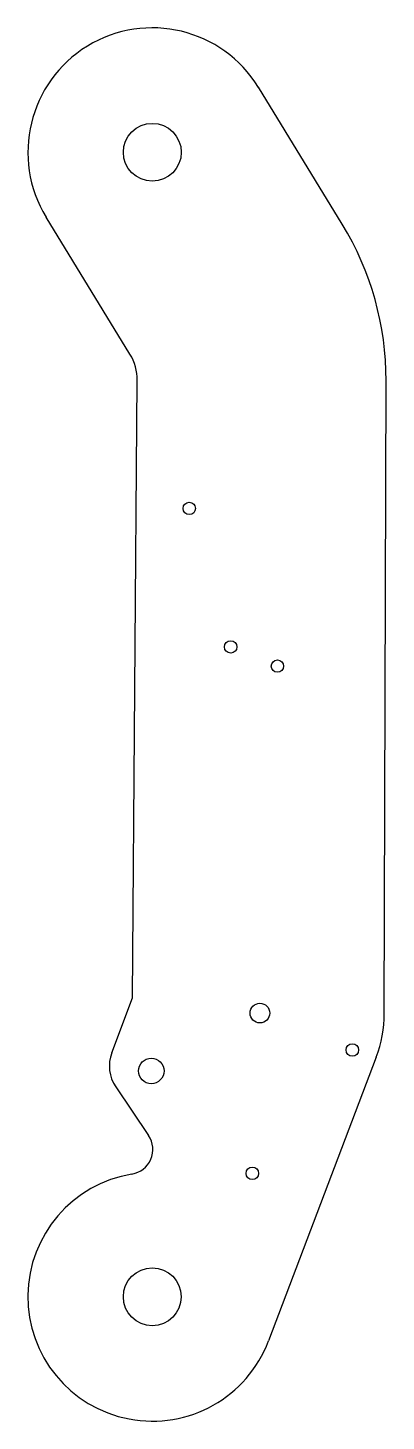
# Model space of a CAD drawing. Header units: millimetres. Extents: x -73 to 110, y -362 to 349.
import ezdxf

# ---------------------------------------------------------------- set-up
doc = ezdxf.new("R2010")
doc.units = ezdxf.units.MM
doc.layers.add('CutProfile', color=7, linetype='CONTINUOUS')

msp = doc.modelspace()

# ---------------------------------------------------------------- linework, layer by layer
at = {"layer": 'CutProfile'}
for p, q in [((87.72, 249.13), (44.97, 318.99)), ((-20.61, 182.84), (-63.36, 252.7)), ((-19.26, -145.8), (-16.87, 169.39)), ((109.2, -153.76), (110.13, 169.14)), ((-29.9, -173.84), (-19.26, -145.8)), ((105.07, -176.1), (50.16, -320.88)), ((-27.88, -191.26), (-11.13, -216.07))]:
    msp.add_line(p, q, dxfattribs=at)
for centre, radius in [((-9.2, 285.84), 14.77), ((9.66, 104.05), 3.17), ((30.8, 33.34), 3.17), ((54.64, 23.55), 3.17), ((45.7, -153.58), 5), ((92.9, -172.39), 3.17), ((-9.73, -183.11), 6.5), ((41.84, -235.37), 3.17), ((-9.22, -298.36), 14.77)]:
    msp.add_circle(centre, radius, dxfattribs=at)
for centre, radius, start, end in [((-9.2, 285.84), 63.5, 31.46605, -148.53395), ((-42.27, 169.58), 152.4, -0.16465, 31.46605), ((-42.27, 169.58), 25.4, -0.43492, 31.46605), ((45.7, -153.58), 63.5, -20.77247, -0.16465), ((-12.09, -180.6), 19.05, 159.22753, -145.98164), ((-21.65, -223.18), 12.7, -80.60586, 34.01839), ((-9.22, -298.36), 63.5, 99.39414, -20.77247)]:
    msp.add_arc(centre, radius, start, end, dxfattribs=at)

doc.saveas('drawing.dxf')
